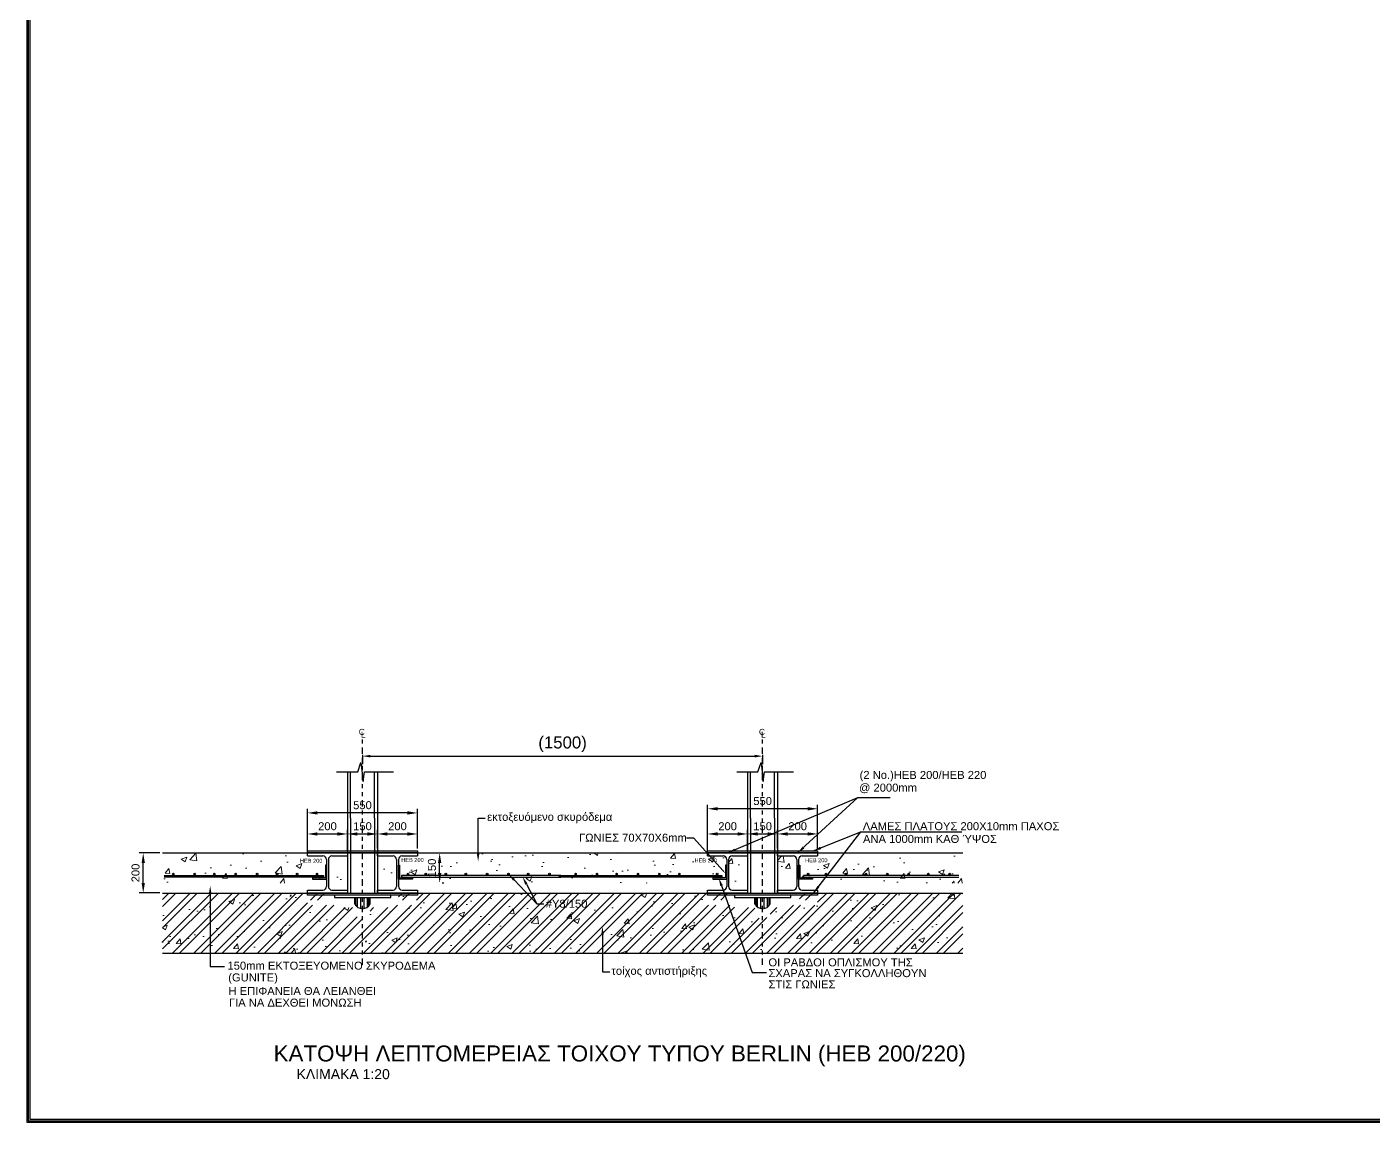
# Model space of a CAD drawing. Header units: inches. Extents: x 3 to 172, y -67 to 57.
# Drawn here: x 3.61 to 37.25, y -66.57 to -39.2 of the extents above; entities that cross this region are included whole.
import ezdxf
from ezdxf import colors
from ezdxf.entities.mleader import LeaderData, LeaderLine
from ezdxf.enums import TextEntityAlignment as Align
from ezdxf.math import Vec2, Vec3

# ---------------------------------------------------------------- set-up
doc = ezdxf.new("R2010")
doc.units = ezdxf.units.IN
doc.header["$MEASUREMENT"] = 0
doc.linetypes.add('HIDDEN', pattern=[0.375, 0.25, -0.125])
doc.linetypes.add('PHANTOM2', pattern=[31.75, 15.875, -3.175, 3.175, -3.175, 3.175, -3.175])
for name, color, linetype in [('3', 1, 'Continuous'), ('BORDER-1', 5, 'Continuous'), ('CONCRETE', 3, 'Continuous'), ('GRAMMES EKSKAFHS', 1, 'Continuous'), ('REINFORCEMENT', 6, 'Continuous'), ('TEXT', 3, 'Continuous')]:
    doc.layers.add(name, color=color, linetype=linetype)
doc.styles.add('arial greek', font='arial.ttf')
doc.styles.add('arialgr', font='arial.ttf', dxfattribs={"height": 0.2})
doc.styles.add('Style-WORKING', font='arial.ttf')
doc.styles.add('STYLE1', font='arial.ttf')
doc.styles.add('STYLE2', font='arial.ttf')
doc.dimstyles.new('1-100', dxfattribs={"dimtxt": 0.2, "dimasz": 0.2, "dimexe": 0.2, "dimexo": 0, "dimgap": 0.1, "dimtad": 1, "dimdec": 0, "dimlfac": 1000, "dimzin": 1, "dimdsep": 46, "dimtxsty": 'arial greek', "dimcen": 0.02, "dimclrd": 1, "dimclre": 1, "dimclrt": 3, "dimadec": 3, "dimazin": 0, "dimtfac": 0.1, "dimtdec": 0, "dimtmove": 0, "dimatfit": 2, "dimfxl": 1, "dimtolj": 1, "dimtzin": 0, "dimarcsym": 0})
doc.dimstyles.new('1-20', dxfattribs={"dimtxt": 0.2, "dimasz": 0.25, "dimexe": 0.1, "dimexo": 0.0625, "dimgap": 0.09, "dimtad": 1, "dimdec": 0, "dimlfac": 200, "dimzin": 0, "dimdsep": 46, "dimtxsty": 'STYLE1', "dimcen": 0, "dimclrd": 1, "dimclre": 1, "dimclrt": 3, "dimadec": 0, "dimazin": 0, "dimtfac": 1, "dimtdec": 0, "dimtofl": 0, "dimtmove": 0, "dimatfit": 3, "dimfxl": 1, "dimtolj": 1, "dimtzin": 0, "dimarcsym": 0})
doc.dimstyles.new('style 1', dxfattribs={"dimtxt": 0.2, "dimasz": 0.2, "dimexe": 0.18, "dimexo": 0.0625, "dimgap": 0.09, "dimtad": 1, "dimdec": 0, "dimlfac": 1000, "dimzin": 0, "dimdsep": 46, "dimtxsty": 'STYLE2', "dimcen": 0.09, "dimclrd": 1, "dimclre": 1, "dimclrt": 3, "dimadec": 3, "dimazin": 0, "dimtfac": 1, "dimtdec": 0, "dimtofl": 0, "dimtmove": 0, "dimatfit": 3, "dimfxl": 1, "dimtolj": 1, "dimtzin": 0, "dimarcsym": 0})
pattern_1 = [(135, (20.168141, -56.991127), (0.011048543, 0.011048543), [])]
pattern_2 = [(135, (30.168141, -56.991127), (0.011048543, 0.011048543), [])]

# ---------------------------------------------------------------- blocks, each defined once
blk = doc.blocks.new('A$C384818B6')
at = {"layer": 'CONCRETE', "linetype": 'Continuous'}
for p, q in [((-1, 0), (1, 0)), ((-1, -0.15), (-1, 0)), ((1, 0), (1, -0.15)), ((-1, -0.15), (-0.225, -0.15)), ((-0.045, -0.33), (-0.045, -1.67)), ((0.045, -0.33), (0.045, -1.67)), ((0.225, -0.15), (1, -0.15)), ((-1, -1.85), (-0.225, -1.85)), ((-1, -2), (-1, -1.85)), ((-1, -2), (1, -2)), ((1, -2), (-1, -2)), ((0.225, -1.85), (1, -1.85)), ((1, -1.85), (1, -2))]:
    blk.add_line(p, q, dxfattribs=at)
for centre, start, end in [((-0.225, -0.33), 0, 90), ((0.225, -0.33), 90, 180), ((-0.225, -1.67), 270, 0), ((0.225, -1.67), 180, 270)]:
    blk.add_arc(centre, 0.18, start, end, dxfattribs=at)
blk = doc.blocks.new('*D372')
at = {"layer": 'DefPoints', "color": 0, "linetype": 'Continuous', "transparency": 16777216}
for p in [(13.92, -59.841), (13.92, -59.841), (13.92, -60.591)]:
    blk.add_point(p, dxfattribs=at)
at = {"layer": 'REINFORCEMENT', "color": 1, "linetype": 'Continuous', "lineweight": -2, "transparency": 16777216}
for p, q in [((13.983, -59.841), (14.02, -59.841)), ((13.92, -60.341), (13.92, -60.091)), ((13.983, -60.591), (14.02, -60.591))]:
    blk.add_line(p, q, dxfattribs=at)
at = {"layer": 'REINFORCEMENT', "color": 1, "linetype": 'Continuous', "transparency": 16777216}
for points in [[(13.878, -60.091), (13.962, -60.091), (13.92, -59.841)], [(13.878, -60.341), (13.962, -60.341), (13.92, -60.591)]]:
    blk.add_solid(points, dxfattribs=at)
at = {"layer": 'REINFORCEMENT', "color": 3, "linetype": 'Continuous', "lineweight": 0, "transparency": 16777216, "insert": (13.728, -60.216), "char_height": 0.2, "attachment_point": 5, "rotation": 90, "style": 'STYLE1'}
blk.add_mtext('\\A1;150', dxfattribs=at)
blk = doc.blocks.new('*D373')
at = {"layer": 'DefPoints', "color": 0, "linetype": 'Continuous', "transparency": 16777216}
for p in [(11.991, -57.386), (21.991, -57.386), (21.991, -57.421)]:
    blk.add_point(p, dxfattribs=at)
at = {"layer": 'REINFORCEMENT', "color": 1, "linetype": 'Continuous', "lineweight": -2, "transparency": 16777216}
for p, q in [((11.991, -57.386), (11.991, -57.621)), ((12.191, -57.421), (21.791, -57.421)), ((21.991, -57.386), (21.991, -57.621))]:
    blk.add_line(p, q, dxfattribs=at)
at = {"layer": 'REINFORCEMENT', "color": 1, "linetype": 'Continuous', "transparency": 16777216}
for points in [[(12.191, -57.387), (12.191, -57.454), (11.991, -57.421)], [(21.791, -57.387), (21.791, -57.454), (21.991, -57.421)]]:
    blk.add_solid(points, dxfattribs=at)
at = {"layer": 'REINFORCEMENT', "color": 3, "linetype": 'Continuous', "lineweight": 0, "transparency": 16777216, "insert": (16.991, -57.124), "char_height": 0.2, "attachment_point": 5, "style": 'arial greek'}
blk.add_mtext('\\A1;{\\fArial|b0|i0|c0|p34;\\H1.5x;(1500)\\fArial|b0|i0|c161|p34; }', dxfattribs=at)
blk = doc.blocks.new('*D374')
at = {"layer": 'DefPoints', "color": 0, "linetype": 'Continuous', "transparency": 16777216}
for p in [(11.616, -59.366), (10.616, -59.841), (11.616, -59.841)]:
    blk.add_point(p, dxfattribs=at)
at = {"layer": 'REINFORCEMENT', "color": 1, "linetype": 'Continuous', "lineweight": -2, "transparency": 16777216}
for p, q in [((10.616, -59.779), (10.616, -59.266)), ((10.866, -59.366), (11.366, -59.366)), ((11.616, -59.779), (11.616, -59.266))]:
    blk.add_line(p, q, dxfattribs=at)
at = {"layer": 'REINFORCEMENT', "color": 1, "linetype": 'Continuous', "transparency": 16777216}
for points in [[(10.866, -59.324), (10.866, -59.407), (10.616, -59.366)], [(11.366, -59.324), (11.366, -59.407), (11.616, -59.366)]]:
    blk.add_solid(points, dxfattribs=at)
at = {"layer": 'REINFORCEMENT', "color": 3, "linetype": 'Continuous', "lineweight": 0, "transparency": 16777216, "insert": (11.116, -59.174), "char_height": 0.2, "attachment_point": 5, "style": 'STYLE1'}
blk.add_mtext('\\A1;200', dxfattribs=at)
blk = doc.blocks.new('*D375')
at = {"layer": 'DefPoints', "color": 0, "linetype": 'Continuous', "transparency": 16777216}
for p in [(12.366, -59.366), (11.616, -59.791), (12.366, -59.791)]:
    blk.add_point(p, dxfattribs=at)
at = {"layer": 'REINFORCEMENT', "color": 1, "linetype": 'Continuous', "lineweight": -2, "transparency": 16777216}
for p, q in [((11.616, -59.729), (11.616, -59.266)), ((11.866, -59.366), (12.116, -59.366)), ((12.366, -59.729), (12.366, -59.266))]:
    blk.add_line(p, q, dxfattribs=at)
at = {"layer": 'REINFORCEMENT', "color": 1, "linetype": 'Continuous', "transparency": 16777216}
for points in [[(11.866, -59.324), (11.866, -59.407), (11.616, -59.366)], [(12.116, -59.324), (12.116, -59.407), (12.366, -59.366)]]:
    blk.add_solid(points, dxfattribs=at)
at = {"layer": 'REINFORCEMENT', "color": 3, "linetype": 'Continuous', "lineweight": 0, "transparency": 16777216, "insert": (11.991, -59.174), "char_height": 0.2, "attachment_point": 5, "style": 'STYLE1'}
blk.add_mtext('\\A1;150', dxfattribs=at)
blk = doc.blocks.new('*D376')
at = {"layer": 'DefPoints', "color": 0, "linetype": 'Continuous', "transparency": 16777216}
for p in [(13.366, -59.366), (12.366, -59.791), (13.366, -59.791)]:
    blk.add_point(p, dxfattribs=at)
at = {"layer": 'REINFORCEMENT', "color": 1, "linetype": 'Continuous', "lineweight": -2, "transparency": 16777216}
for p, q in [((12.366, -59.729), (12.366, -59.266)), ((12.616, -59.366), (13.116, -59.366)), ((13.366, -59.729), (13.366, -59.266))]:
    blk.add_line(p, q, dxfattribs=at)
at = {"layer": 'REINFORCEMENT', "color": 1, "linetype": 'Continuous', "transparency": 16777216}
for points in [[(12.616, -59.324), (12.616, -59.407), (12.366, -59.366)], [(13.116, -59.324), (13.116, -59.407), (13.366, -59.366)]]:
    blk.add_solid(points, dxfattribs=at)
at = {"layer": 'REINFORCEMENT', "color": 3, "linetype": 'Continuous', "lineweight": 0, "transparency": 16777216, "insert": (12.866, -59.174), "char_height": 0.2, "attachment_point": 5, "style": 'STYLE1'}
blk.add_mtext('\\A1;200', dxfattribs=at)
blk = doc.blocks.new('*D377')
at = {"layer": 'DefPoints', "color": 0, "linetype": 'Continuous', "transparency": 16777216}
for p in [(10.616, -58.84), (10.616, -59.791), (13.366, -59.791)]:
    blk.add_point(p, dxfattribs=at)
at = {"layer": 'REINFORCEMENT', "color": 1, "linetype": 'Continuous', "lineweight": -2, "transparency": 16777216}
for p, q in [((10.616, -59.729), (10.616, -58.74)), ((13.116, -58.84), (10.866, -58.84)), ((13.366, -59.729), (13.366, -58.74))]:
    blk.add_line(p, q, dxfattribs=at)
at = {"layer": 'REINFORCEMENT', "color": 1, "linetype": 'Continuous', "transparency": 16777216}
for points in [[(10.866, -58.798), (10.866, -58.881), (10.616, -58.84)], [(13.116, -58.798), (13.116, -58.881), (13.366, -58.84)]]:
    blk.add_solid(points, dxfattribs=at)
at = {"layer": 'REINFORCEMENT', "color": 3, "linetype": 'Continuous', "lineweight": 0, "transparency": 16777216, "insert": (11.991, -58.648), "char_height": 0.2, "attachment_point": 5, "style": 'STYLE1'}
blk.add_mtext('\\A1;550', dxfattribs=at)
blk = doc.blocks.new('*D460')
at = {"layer": 'DefPoints', "color": 0, "linetype": 'Continuous', "transparency": 16777216}
for p in [(21.616, -59.366), (20.616, -59.841), (21.616, -59.841)]:
    blk.add_point(p, dxfattribs=at)
at = {"layer": 'REINFORCEMENT', "color": 1, "linetype": 'Continuous', "lineweight": -2, "transparency": 16777216}
for p, q in [((20.616, -59.779), (20.616, -59.266)), ((20.866, -59.366), (21.366, -59.366)), ((21.616, -59.779), (21.616, -59.266))]:
    blk.add_line(p, q, dxfattribs=at)
at = {"layer": 'REINFORCEMENT', "color": 1, "linetype": 'Continuous', "transparency": 16777216}
for points in [[(20.866, -59.324), (20.866, -59.407), (20.616, -59.366)], [(21.366, -59.324), (21.366, -59.407), (21.616, -59.366)]]:
    blk.add_solid(points, dxfattribs=at)
at = {"layer": 'REINFORCEMENT', "color": 3, "linetype": 'Continuous', "lineweight": 0, "transparency": 16777216, "insert": (21.116, -59.174), "char_height": 0.2, "attachment_point": 5, "style": 'STYLE1'}
blk.add_mtext('\\A1;200', dxfattribs=at)
blk = doc.blocks.new('*D461')
at = {"layer": 'DefPoints', "color": 0, "linetype": 'Continuous', "transparency": 16777216}
for p in [(22.366, -59.366), (21.616, -59.791), (22.366, -59.791)]:
    blk.add_point(p, dxfattribs=at)
at = {"layer": 'REINFORCEMENT', "color": 1, "linetype": 'Continuous', "lineweight": -2, "transparency": 16777216}
for p, q in [((21.616, -59.729), (21.616, -59.266)), ((21.866, -59.366), (22.116, -59.366)), ((22.366, -59.729), (22.366, -59.266))]:
    blk.add_line(p, q, dxfattribs=at)
at = {"layer": 'REINFORCEMENT', "color": 1, "linetype": 'Continuous', "transparency": 16777216}
for points in [[(21.866, -59.324), (21.866, -59.407), (21.616, -59.366)], [(22.116, -59.324), (22.116, -59.407), (22.366, -59.366)]]:
    blk.add_solid(points, dxfattribs=at)
at = {"layer": 'REINFORCEMENT', "color": 3, "linetype": 'Continuous', "lineweight": 0, "transparency": 16777216, "insert": (21.991, -59.174), "char_height": 0.2, "attachment_point": 5, "style": 'STYLE1'}
blk.add_mtext('\\A1;150', dxfattribs=at)
blk = doc.blocks.new('*D462')
at = {"layer": 'DefPoints', "color": 0, "linetype": 'Continuous', "transparency": 16777216}
for p in [(23.366, -59.366), (22.366, -59.791), (23.366, -59.791)]:
    blk.add_point(p, dxfattribs=at)
at = {"layer": 'REINFORCEMENT', "color": 1, "linetype": 'Continuous', "lineweight": -2, "transparency": 16777216}
for p, q in [((22.366, -59.729), (22.366, -59.266)), ((22.616, -59.366), (23.116, -59.366)), ((23.366, -59.729), (23.366, -59.266))]:
    blk.add_line(p, q, dxfattribs=at)
at = {"layer": 'REINFORCEMENT', "color": 1, "linetype": 'Continuous', "transparency": 16777216}
for points in [[(22.616, -59.324), (22.616, -59.407), (22.366, -59.366)], [(23.116, -59.324), (23.116, -59.407), (23.366, -59.366)]]:
    blk.add_solid(points, dxfattribs=at)
at = {"layer": 'REINFORCEMENT', "color": 3, "linetype": 'Continuous', "lineweight": 0, "transparency": 16777216, "insert": (22.866, -59.174), "char_height": 0.2, "attachment_point": 5, "style": 'STYLE1'}
blk.add_mtext('\\A1;200', dxfattribs=at)
blk = doc.blocks.new('*D463')
at = {"layer": 'DefPoints', "color": 0, "linetype": 'Continuous', "transparency": 16777216}
for p in [(20.616, -58.736), (20.616, -59.791), (23.366, -59.791)]:
    blk.add_point(p, dxfattribs=at)
at = {"layer": 'REINFORCEMENT', "color": 1, "linetype": 'Continuous', "lineweight": -2, "transparency": 16777216}
for p, q in [((20.616, -59.729), (20.616, -58.636)), ((23.116, -58.736), (20.866, -58.736)), ((23.366, -59.729), (23.366, -58.636))]:
    blk.add_line(p, q, dxfattribs=at)
at = {"layer": 'REINFORCEMENT', "color": 1, "linetype": 'Continuous', "transparency": 16777216}
for points in [[(20.866, -58.695), (20.866, -58.778), (20.616, -58.736)], [(23.116, -58.695), (23.116, -58.778), (23.366, -58.736)]]:
    blk.add_solid(points, dxfattribs=at)
at = {"layer": 'REINFORCEMENT', "color": 3, "linetype": 'Continuous', "lineweight": 0, "transparency": 16777216, "insert": (21.991, -58.544), "char_height": 0.2, "attachment_point": 5, "style": 'STYLE1'}
blk.add_mtext('\\A1;550', dxfattribs=at)
blk = doc.blocks.new('*D464')
at = {"layer": 'DefPoints', "color": 0, "linetype": 'Continuous', "transparency": 16777216}
for p in [(6.512, -59.841), (6.991, -59.841), (6.991, -60.841)]:
    blk.add_point(p, dxfattribs=at)
at = {"layer": 'REINFORCEMENT', "color": 1, "linetype": 'Continuous', "lineweight": -2, "transparency": 16777216}
for p, q in [((6.929, -59.841), (6.412, -59.841)), ((6.512, -60.591), (6.512, -60.091)), ((6.929, -60.841), (6.412, -60.841))]:
    blk.add_line(p, q, dxfattribs=at)
at = {"layer": 'REINFORCEMENT', "color": 1, "linetype": 'Continuous', "transparency": 16777216}
for points in [[(6.471, -60.091), (6.554, -60.091), (6.512, -59.841)], [(6.471, -60.591), (6.554, -60.591), (6.512, -60.841)]]:
    blk.add_solid(points, dxfattribs=at)
at = {"layer": 'REINFORCEMENT', "color": 3, "linetype": 'Continuous', "lineweight": 0, "transparency": 16777216, "insert": (6.32, -60.341), "char_height": 0.2, "attachment_point": 5, "rotation": 90, "style": 'STYLE1'}
blk.add_mtext('\\A1;200', dxfattribs=at)

msp = doc.modelspace()

# ---------------------------------------------------------------- hatches: boundary and pattern name
at = {"layer": '3', "linetype": 'Continuous'}
h = msp.add_hatch(dxfattribs=at)
h.set_pattern_fill('ANSI31', color=1, scale=0.125, style=0)
h.set_pattern_definition(pattern_1)
h.paths.add_polyline_path([(10.7594, -60.4657), (10.7594, -60.4414), (11.0164, -60.4414), (11.0164, -60.4657)])
h = msp.add_hatch(dxfattribs=at)
h.set_pattern_fill('ANSI31', color=1, scale=0.125, style=0)
h.set_pattern_definition(pattern_1)
h.paths.add_polyline_path([(13.2234, -60.4657), (13.2234, -60.4414), (12.9663, -60.4414), (12.9663, -60.4657)])
h = msp.add_hatch(dxfattribs=at)
h.set_pattern_fill('ANSI31', color=1, scale=0.125, style=0)
h.set_pattern_definition(pattern_2)
h.paths.add_polyline_path([(20.7594, -60.4657), (20.7594, -60.4414), (21.0164, -60.4414), (21.0164, -60.4657)])
h = msp.add_hatch(dxfattribs=at)
h.set_pattern_fill('ANSI31', color=1, scale=0.125, style=0)
h.set_pattern_definition(pattern_2)
h.paths.add_polyline_path([(23.2234, -60.4657), (23.2234, -60.4414), (22.9663, -60.4414), (22.9663, -60.4657)])
at = {"layer": 'REINFORCEMENT', "linetype": 'Continuous', "lineweight": 0}
h = msp.add_hatch(dxfattribs=at)
h.set_pattern_fill('AR-CONC', color=8, scale=0.2)
h.set_pattern_definition([(50, (-181.515, -55.6888), (1.4345204, -0.125504), [0.15, -1.65]), (355, (-181.515, -55.6888), (-0.277503, 1.504384), [0.12, -1.32]), (100.45144, (-181.3955, -55.6993), (1.157018, 1.37888), [0.12748, -1.402284]), (46.1842, (-181.515, -55.2888), (2.134483, -0.331039), [0.225, -2.475]), (96.6356, (-181.3372, -55.3164), (1.869324, 1.948237), [0.19122, -2.103428]), (351.1842, (-181.515, -55.2888), (1.869324, 1.948237), [0.18, -1.98]), (21, (-181.315, -55.3888), (1.193814, -0.805238), [0.15, -1.65]), (326, (-181.315, -55.3888), (0.486631, 1.4503), [0.12, -1.32]), (71.45144, (-181.2156, -55.456), (1.680445, 0.645062), [0.12748, -1.402284]), (37.5, (-181.51505, -55.68885), (0.0243197, 0.6657877), [0, -1.304, 0, -1.34, 0, -1.325]), (7.5, (-181.51505, -55.68885), (0.526139, 0.7888234), [0, -0.764, 0, -1.274, 0, -0.505]), (327.5, (-181.96105, -55.68885), (1.0676449, -0.0451097), [0, -0.5, 0, -1.56, 0, -2.07]), (317.5, (-182.16105, -55.6888), (1.1663723, 0.20021), [0, -0.65, 0, -1.036, 0, -1.47])])
h.paths.add_polyline_path([(11.0939, -60.0064, 0.4142136), (11.0039, -59.9164), (10.6164, -59.9164), (10.6164, -59.8414), (6.9914, -59.8414), (6.9914, -60.5914), (11.0939, -60.5914)])
h.paths.add_polyline_path([(11.6164, -59.9164), (11.2289, -59.9164, 0.4142136), (11.1389, -60.0064), (11.1389, -60.5914), (11.6164, -60.5914)])
h.paths.add_polyline_path([(12.8439, -60.0064, 0.4142136), (12.7539, -59.9164), (12.3664, -59.9164), (12.3664, -60.5914), (12.8439, -60.5914)])
h.paths.add_polyline_path([(21.0939, -60.0064, 0.4142136), (21.0039, -59.9164), (20.6164, -59.9164), (20.6164, -59.8414), (13.3664, -59.8414), (13.3664, -59.9164), (12.9789, -59.9164, 0.4142136), (12.8889, -60.0064), (12.8889, -60.5914), (21.0939, -60.5914)])
h.paths.add_polyline_path([(21.6164, -59.9164), (21.2289, -59.9164, 0.4142136), (21.1389, -60.0064), (21.1389, -60.5914), (21.6164, -60.5914)])
h.paths.add_polyline_path([(22.8439, -60.0064, 0.4142136), (22.7539, -59.9164), (22.3664, -59.9164), (22.3664, -60.5914), (22.8439, -60.5914)])
h.paths.add_polyline_path([(26.9914, -59.8414), (23.3664, -59.8414), (23.3664, -59.9164), (22.9789, -59.9164, 0.4142136), (22.8889, -60.0064), (22.8889, -60.5914), (26.9914, -60.5914)])
h = msp.add_hatch(dxfattribs=at)
h.set_pattern_fill('AR-CONC', color=8, scale=0.2)
h.set_pattern_definition([(50, (-181.515, -55.9388), (1.4345204, -0.125504), [0.15, -1.65]), (355, (-181.515, -55.9388), (-0.277503, 1.504384), [0.12, -1.32]), (100.45144, (-181.3955, -55.9493), (1.157018, 1.37888), [0.12748, -1.402284]), (46.1842, (-181.515, -55.5388), (2.134483, -0.331039), [0.225, -2.475]), (96.6356, (-181.3372, -55.5664), (1.869324, 1.948237), [0.19122, -2.103428]), (351.1842, (-181.515, -55.5388), (1.869324, 1.948237), [0.18, -1.98]), (21, (-181.315, -55.6388), (1.193814, -0.805238), [0.15, -1.65]), (326, (-181.315, -55.6388), (0.486631, 1.4503), [0.12, -1.32]), (71.45144, (-181.2156, -55.706), (1.680445, 0.645062), [0.12748, -1.402284]), (37.5, (-181.51505, -55.93885), (0.0243197, 0.6657877), [0, -1.304, 0, -1.34, 0, -1.325]), (7.5, (-181.51505, -55.93885), (0.526139, 0.7888234), [0, -0.764, 0, -1.274, 0, -0.505]), (327.5, (-181.96105, -55.93885), (1.0676449, -0.0451097), [0, -0.5, 0, -1.56, 0, -2.07]), (317.5, (-182.16105, -55.9388), (1.1663723, 0.20021), [0, -0.65, 0, -1.036, 0, -1.47])])
h.paths.add_polyline_path([(11.9914, -61.4827, -0.2880086), (11.7968, -61.3622), (11.7968, -61.2054), (11.2914, -61.2054), (11.2914, -61.1414), (10.6162, -61.1414), (10.6162, -61.0914), (10.6164, -61.0914), (10.6164, -61.0164), (11.0039, -61.0164, 0.4142136), (11.0939, -60.9264), (11.0939, -60.8414), (6.9914, -60.8414), (6.9914, -62.3414), (11.9914, -62.3414)])
h.paths.add_polyline_path([(21.9914, -61.4827, -0.2880086), (21.7968, -61.3622), (21.7968, -61.2054), (21.2914, -61.2054), (21.2914, -61.1414), (20.6162, -61.1414), (20.6162, -61.0914), (20.6164, -61.0914), (20.6164, -61.0164), (21.0039, -61.0164, 0.4142136), (21.0939, -60.9264), (21.0939, -60.8414), (12.8889, -60.8414), (12.8889, -60.9264, 0.4142136), (12.9789, -61.0164), (13.3664, -61.0164), (13.3664, -61.0914), (13.3664, -61.1414), (12.6976, -61.1414), (12.6976, -61.2054), (12.1833, -61.2054), (12.1833, -61.3622, -0.2847105), (11.9914, -61.4827), (11.9914, -62.3414), (21.9914, -62.3414)])
h.paths.add_polyline_path([(26.9914, -60.8414), (22.8889, -60.8414), (22.8889, -60.9264, 0.4142136), (22.9789, -61.0164), (23.3664, -61.0164), (23.3664, -61.0914), (23.3664, -61.1414), (22.6976, -61.1414), (22.6976, -61.2054), (22.1833, -61.2054), (22.1833, -61.3622, -0.2847105), (21.9914, -61.4827), (21.9914, -62.3414), (26.9914, -62.3414)])
h = msp.add_hatch(dxfattribs=at)
h.set_pattern_fill('ANSI32', color=8)
h.set_pattern_definition([(45, (-181.51505, -55.93885), (-0.26516504, 0.26516504), []), (45, (-181.33828, -55.93885), (-0.26516504, 0.26516504), [])])
h.paths.add_polyline_path([(11.9914, -61.4827, -0.2880086), (11.7968, -61.3622), (11.7968, -61.2054), (11.2914, -61.2054), (11.2914, -61.1414), (10.6162, -61.1414), (10.6162, -61.0914), (10.6164, -61.0914), (10.6164, -61.0164), (11.0039, -61.0164, 0.4142136), (11.0939, -60.9264), (11.0939, -60.8414), (6.9914, -60.8414), (6.9914, -62.3414), (11.9914, -62.3414)])
h.paths.add_polyline_path([(21.9914, -61.4827, -0.2880086), (21.7968, -61.3622), (21.7968, -61.2054), (21.2914, -61.2054), (21.2914, -61.1414), (20.6162, -61.1414), (20.6162, -61.0914), (20.6164, -61.0914), (20.6164, -61.0164), (21.0039, -61.0164, 0.4142136), (21.0939, -60.9264), (21.0939, -60.8414), (12.8889, -60.8414), (12.8889, -60.9264, 0.4142136), (12.9789, -61.0164), (13.3664, -61.0164), (13.3664, -61.0914), (13.3664, -61.1414), (12.6976, -61.1414), (12.6976, -61.2054), (12.1833, -61.2054), (12.1833, -61.3622, -0.2847105), (11.9914, -61.4827), (11.9914, -62.3414), (21.9914, -62.3414)])
h.paths.add_polyline_path([(26.9914, -60.8414), (22.8889, -60.8414), (22.8889, -60.9264, 0.4142136), (22.9789, -61.0164), (23.3664, -61.0164), (23.3664, -61.0914), (23.3664, -61.1414), (22.6976, -61.1414), (22.6976, -61.2054), (22.1833, -61.2054), (22.1833, -61.3622, -0.2847105), (21.9914, -61.4827), (21.9914, -62.3414), (26.9914, -62.3414)])

# ---------------------------------------------------------------- linework, layer by layer
at = {"layer": '3', "color": 1, "linetype": 'PHANTOM2', "ltscale": 0.01}
for p, q in [((11.9914, -62.6344), (11.9914, -56.994)), ((21.9914, -62.6344), (21.9914, -56.994))]:
    msp.add_line(p, q, dxfattribs=at)
at = {"layer": '3', "color": 1, "linetype": 'HIDDEN', "ltscale": 100}
for p, q in [((11.6164, -57.8146), (11.6164, -58.9714)), ((11.6914, -58.9714), (11.6914, -57.8146)), ((12.2914, -58.9714), (12.2914, -57.8146)), ((12.3664, -57.8146), (12.3664, -58.9714)), ((21.6164, -57.8146), (21.6164, -58.9714)), ((21.6914, -58.9714), (21.6914, -57.8146)), ((22.2914, -58.9714), (22.2914, -57.8146)), ((22.3664, -57.8146), (22.3664, -58.9714))]:
    msp.add_line(p, q, dxfattribs=at)
at = {"layer": '3', "color": 1, "linetype": 'Continuous'}
for p, q in [((11.6164, -58.9714), (11.6164, -60.8414)), ((11.6914, -58.9714), (11.6914, -60.8414)), ((12.2914, -58.9714), (12.2914, -60.8414)), ((12.3664, -58.9714), (12.3664, -60.8414)), ((21.6164, -58.9714), (21.6164, -60.8414)), ((21.6914, -58.9714), (21.6914, -60.8414)), ((22.2914, -58.9714), (22.2914, -60.8414)), ((22.3664, -58.9714), (22.3664, -60.8414)), ((11.2914, -60.8914), (11.2914, -60.9554)), ((11.2914, -60.9554), (12.6976, -60.9554)), ((11.7968, -61.1122), (11.7968, -60.9554)), ((11.8068, -61.1303), (11.8068, -60.9554)), ((11.8268, -61.1577), (11.8268, -60.9554)), ((11.8668, -61.194), (11.8668, -60.9554)), ((11.9468, -61.2284), (11.9468, -60.9554)), ((12.0333, -61.2284), (12.0333, -60.9554)), ((12.1133, -61.194), (12.1133, -60.9554)), ((12.1533, -61.1577), (12.1533, -60.9554)), ((12.1733, -61.1303), (12.1733, -60.9554)), ((12.1833, -61.1122), (12.1833, -60.9554)), ((12.6976, -60.9554), (12.6976, -60.8914)), ((21.2914, -60.8914), (21.2914, -60.9554)), ((21.2914, -60.9554), (22.6976, -60.9554)), ((21.7968, -61.1122), (21.7968, -60.9554)), ((21.8068, -61.1303), (21.8068, -60.9554)), ((21.8268, -61.1577), (21.8268, -60.9554)), ((21.8668, -61.194), (21.8668, -60.9554)), ((21.9468, -61.2284), (21.9468, -60.9554)), ((22.0333, -61.2284), (22.0333, -60.9554)), ((22.1133, -61.194), (22.1133, -60.9554)), ((22.1533, -61.1577), (22.1533, -60.9554)), ((22.1733, -61.1303), (22.1733, -60.9554)), ((22.1833, -61.1122), (22.1833, -60.9554)), ((22.6976, -60.9554), (22.6976, -60.8914))]:
    msp.add_line(p, q, dxfattribs=at)
at = {"layer": '3', "color": 1, "linetype": 'Continuous', "flags": 128}
for points in [[(11.3432, -57.8146), (11.8724, -57.8146), (11.954, -57.5831), (12.0071, -58.0506), (12.0408, -57.8146), (12.7631, -57.8146)], [(21.3432, -57.8146), (21.8724, -57.8146), (21.954, -57.5831), (22.0071, -58.0506), (22.0408, -57.8146), (22.7631, -57.8146)]]:
    msp.add_lwpolyline(points, dxfattribs=at)
at = {"layer": '3', "linetype": 'Continuous', "flags": 128}
for points in [[(11.0939, -60.1457), (11.0639, -60.1457), (11.0639, -60.4657), (10.7439, -60.4657), (10.7439, -60.4957), (11.0939, -60.4957), (11.0939, -60.1457)], [(12.8889, -60.1457), (12.9189, -60.1457), (12.9189, -60.4657), (13.2389, -60.4657), (13.2389, -60.4957), (12.8889, -60.4957), (12.8889, -60.1457)], [(21.0939, -60.1457), (21.0639, -60.1457), (21.0639, -60.4657), (20.7439, -60.4657), (20.7439, -60.4957), (21.0939, -60.4957), (21.0939, -60.1457)], [(22.8889, -60.1457), (22.9189, -60.1457), (22.9189, -60.4657), (23.2389, -60.4657), (23.2389, -60.4957), (22.8889, -60.4957), (22.8889, -60.1457)]]:
    msp.add_lwpolyline(points, dxfattribs=at)
at = {"layer": '3', "color": 6, "linetype": 'Continuous', "flags": 128}
for points in [[(7.0374, -60.4014), (11.0142, -60.4014, 0.0084836), (11.0159, -60.4014)], [(16.9454, -60.4014), (12.9686, -60.4014, -0.0084836), (12.9669, -60.4014)], [(16.8941, -60.4014), (20.9657, -60.4014, 0.0084836), (20.9674, -60.4014)], [(26.8941, -60.4014), (23.0163, -60.4014, -0.0084836), (23.0146, -60.4014)]]:
    msp.add_lwpolyline(points, format="xyb", dxfattribs=at)
for points in [[(11.0159, -60.4014), (11.0159, -60.4414), (7.0374, -60.4414)], [(12.9669, -60.4014), (12.9669, -60.4414), (16.9454, -60.4414)], [(20.9674, -60.4014), (20.9674, -60.4414), (16.8941, -60.4414)], [(23.0146, -60.4014), (23.0146, -60.4414), (26.8941, -60.4414)]]:
    msp.add_lwpolyline(points, dxfattribs=at)
at = {"layer": '3', "color": 6, "linetype": 'Continuous'}
for centre in [(7.266, -60.3687), (7.7993, -60.3687), (8.2911, -60.3687), (8.8244, -60.3687), (9.3577, -60.3687), (9.8577, -60.3687), (10.3577, -60.3687), (10.8533, -60.3687), (13.1295, -60.3687), (13.5738, -60.3687), (14.0738, -60.3687), (14.5738, -60.3687), (15.1071, -60.3687), (15.6404, -60.3687), (16.1322, -60.3687), (16.6655, -60.3687), (17.3173, -60.3687), (17.8506, -60.3687), (18.3423, -60.3687), (18.8757, -60.3687), (19.409, -60.3687), (19.909, -60.3687), (20.8533, -60.3687), (23.1295, -60.3687), (23.5738, -60.3687), (24.0738, -60.3687), (24.5738, -60.3687), (25.1071, -60.3687), (25.6404, -60.3687), (26.1322, -60.3687), (26.6655, -60.3687)]:
    msp.add_circle(centre, 0.02, dxfattribs=at)
at = {"layer": '3', "color": 1, "linetype": 'Continuous'}
for centre in [(11.9901, -61.0176), (21.9901, -61.0176)]:
    msp.add_arc(centre, 0.2151, 206.08188, 333.91812, dxfattribs=at)
at = {"layer": 'BORDER-1', "color": 2}
for p, q in [((3.6053, -11.8287), (3.6053, -66.5659)), ((3.6403, -11.8637), (3.6403, -66.5309)), ((3.6753, -11.8987), (3.6753, -66.4959)), ((3.6053, -66.5659), (80.554, -66.5659)), ((3.6403, -66.5309), (80.519, -66.5309)), ((3.6753, -66.4959), (80.484, -66.4959))]:
    msp.add_line(p, q, dxfattribs=at)
at = {"layer": 'CONCRETE', "linetype": 'Continuous', "flags": 128}
for points in [[(6.9914, -59.8414), (26.9914, -59.8414)], [(6.9914, -60.8414), (26.9914, -60.8414)], [(6.9914, -62.3414), (26.9914, -62.3414)]]:
    msp.add_lwpolyline(points, dxfattribs=at)
at = {"layer": 'CONCRETE', "linetype": 'Continuous'}
for points in [[(13.3664, -59.8414), (10.6164, -59.8414), (10.6164, -59.7914), (13.3664, -59.7914)], [(23.3664, -59.8414), (20.6164, -59.8414), (20.6164, -59.7914), (23.3664, -59.7914)], [(13.3664, -60.8914), (10.6164, -60.8914), (10.6164, -60.8414), (13.3664, -60.8414)], [(23.3664, -60.8914), (20.6164, -60.8914), (20.6164, -60.8414), (23.3664, -60.8414)]]:
    msp.add_lwpolyline(points, close=True, dxfattribs=at)

# ---------------------------------------------------------------- block references
at = {"color": 1, "linetype": 'Continuous', "xscale": 0.5, "yscale": 0.5, "zscale": 0.5}
for p in [(11.1164, -59.8414), (12.8664, -59.8414), (21.1164, -59.8414), (22.8664, -59.8414)]:
    msp.add_blockref('A$C384818B6', p, dxfattribs=at)

# ---------------------------------------------------------------- texts
at = {"layer": '3', "color": 3, "ltscale": 5, "style": 'Style-WORKING'}
for s, height, p in [('C', 0.15, (11.8986, -56.8895)), ('L', 0.15, (11.9513, -56.9575)), ('C', 0.15, (21.8986, -56.8895)), ('L', 0.15, (21.9513, -56.9575)), ('(2 No.)HEB 200/HEB 220', 0.2, (24.4151, -57.9909)), ('@ 2000mm', 0.2, (24.4007, -58.3076)), ('ΛΑΜΕΣ ΠΛΑΤΟΥΣ 200Χ10mm ΠΑΧΟΣ', 0.2, (24.4939, -59.2714)), ('ΓΩΝΙΕΣ 70Χ70Χ6mm', 0.2, (17.4022, -59.5586)), ('ΑΝΑ 1000mm ΚΑΘ ΎΨΟΣ', 0.2, (24.4994, -59.5902)), ('150mm EKTOΞEYOMENO ΣΚΥΡΟΔΕΜΑ', 0.2, (8.6177, -62.7573)), ('ΟΙ ΡΑΒΔΟΙ ΟΠΛΙΣΜΟΥ ΤΗΣ ', 0.2, (22.1362, -62.6741)), ('(GUNITE)', 0.2, (8.6362, -63.0506)), ('ΣΧΑΡΑΣ ΝΑ ΣΥΓΚΟΛΛΗΘΟΥΝ ', 0.2, (22.1362, -62.9436)), ('Η ΕΠΙΦΑΝΕΙΑ ΘΑ ΛΕΙΑΝΘΕΙ', 0.2, (8.6438, -63.3894)), ('ΣΤΙΣ ΓΩΝΙΕΣ', 0.2, (22.1362, -63.2237)), (' ΓΙΑ ΝΑ ΔΕΧΘΕΙ ΜΟΝΩΣΗ', 0.2, (8.5772, -63.6805))]:
    msp.add_text(s, height=height, dxfattribs=at).set_placement(p)
at = {"layer": '3', "color": 3, "style": 'STYLE1'}
for s, height, p in [('ΚΑΤΟΨΗ ΛΕΠΤΟΜΕΡΕΙΑΣ ΤΟΙΧΟΥ ΤΥΠΟΥ BERLIN (HEB 200/220)', 0.4, (18.4196, -64.8513)), ('ΚΛΙΜΑΚΑ 1:20', 0.25, (11.5091, -65.3679))]:
    msp.add_text(s, height=height, dxfattribs=at).set_placement(p, align=Align.MIDDLE_CENTER)
at = {"layer": 'TEXT', "color": 3, "linetype": 'Continuous', "style": 'STYLE1'}
for p in [(10.4295, -60.0861), (12.9616, -60.0651), (20.2899, -60.0785), (23.0521, -60.0717)]:
    msp.add_text('HEB 200', height=0.1, dxfattribs=at).set_placement(p)

# ---------------------------------------------------------------- dimensions: what is measured, and where the dimension line sits
at = {"layer": 'REINFORCEMENT', "linetype": 'Continuous', "lineweight": 0}
dim = msp.add_aligned_dim(p1=(11.9914, -57.386), p2=(21.9914, -57.386), distance=-0.0347, text='{\\fArial|b0|i0|c0|p34;\\H1.5x;(1500)\\fArial|b0|i0|c161|p34; }', dimstyle='1-100', dxfattribs=at)
dim.commit()
dim.dimension.update_dxf_attribs({"geometry": '*D373', "text_midpoint": (16.9914, -57.124)})
for base, p1, p2, picture, middle in [((10.6164, -58.8397), (13.3664, -59.7914), (10.6164, -59.7914), '*D377', (11.9914, -58.6476)), ((20.6164, -58.7364), (23.3664, -59.7914), (20.6164, -59.7914), '*D463', (21.9914, -58.5443)), ((11.6164, -59.3658), (10.6164, -59.8414), (11.6164, -59.8414), '*D374', (11.1164, -59.1737)), ((12.3664, -59.3658), (11.6164, -59.7914), (12.3664, -59.7914), '*D375', (11.9914, -59.1737)), ((13.3664, -59.3658), (12.3664, -59.7914), (13.3664, -59.7914), '*D376', (12.8664, -59.1737)), ((21.6164, -59.3658), (20.6164, -59.8414), (21.6164, -59.8414), '*D460', (21.1164, -59.1737)), ((22.3664, -59.3658), (21.6164, -59.7914), (22.3664, -59.7914), '*D461', (21.9914, -59.1737)), ((23.3664, -59.3658), (22.3664, -59.7914), (23.3664, -59.7914), '*D462', (22.8664, -59.1737))]:
    dim = msp.add_linear_dim(base=base, p1=p1, p2=p2, dimstyle='1-20', dxfattribs=at)
    dim.commit()
    dim.dimension.update_dxf_attribs({"geometry": picture, "text_midpoint": middle})
dim = msp.add_linear_dim(base=(6.5124, -59.8414), p1=(6.9914, -60.8414), p2=(6.9914, -59.8414), angle=90, dimstyle='1-20', dxfattribs=at)
dim.commit()
dim.dimension.update_dxf_attribs({"geometry": '*D464', "text_midpoint": (6.3203, -60.3414)})
dim = msp.add_aligned_dim(p1=(13.9201, -60.5914), p2=(13.9201, -59.8414), distance=0, dimstyle='1-20', dxfattribs=at)
dim.commit()
dim.dimension.update_dxf_attribs({"geometry": '*D372', "text_midpoint": (13.728, -60.2164)})

# ---------------------------------------------------------------- leaders
at = {"layer": '3', "ltscale": 5}
for points in [[(21.1164, -59.8414), (24.3683, -58.4555)], [(22.8664, -59.8414), (24.3683, -58.4555), (25.175, -58.4555)], [(23.2532, -59.7914), (24.4441, -59.3163), (25.4083, -59.3163)], [(23.2631, -60.8414), (24.4441, -59.3163), (26.9727, -59.3163)]]:
    msp.add_leader(points, dimstyle='style 1', dxfattribs=at)
at = {"layer": 'GRAMMES EKSKAFHS', "color": 1, "linetype": 'Continuous'}
ml = msp.add_multileader_mtext('Standard', dxfattribs=at)
ml.set_content('', color=3, style='STYLE1')
ml.set_leader_properties(color=1)
ml.build(insert=Vec2(0, 0))
ml.multileader.update_dxf_attribs({"dogleg_length": 0.36, "arrow_head_size": 0.2})
ctx = ml.context
ctx.base_point, ctx.char_height, ctx.arrow_head_size, ctx.landing_gap_size, ctx.plane_origin = Vec3(22.0903, -62.8255), 0.2, 0.2, 0.09, Vec3(20.8961, -60.536)
notes = []
notes.append((ctx, [(0, (1, 1, 0), (21.7303, -62.8255), (1, 0), 0.36, [(0, [(20.8961, -60.4678)], 0, [])])]))
ctx.mtext.insert, ctx.mtext.flow_direction = Vec3(22.1803, -62.7255), 5
ml = msp.add_multileader_mtext('Standard', dxfattribs=at)
ml.set_content('', color=3, style='STYLE1')
ml.set_leader_properties(color=1)
ml.build(insert=Vec2(0, 0))
ml.multileader.update_dxf_attribs({"dogleg_length": 0.36, "arrow_head_size": 0.2})
ctx = ml.context
ctx.base_point, ctx.char_height, ctx.arrow_head_size, ctx.landing_gap_size, ctx.plane_origin = Vec3(8.5458, -62.679), 0.2, 0.2, 0.09, Vec3(8.1858, -60.6608)
notes.append((ctx, [(0, (1, 1, 0), (8.1858, -62.679), (1, 0), 0.36, [(0, [(8.1858, -60.6608)], 0, [])])]))
ctx.mtext.insert, ctx.mtext.flow_direction = Vec3(8.6358, -62.579), 5
at = {"layer": 'REINFORCEMENT', "linetype": 'Continuous', "lineweight": 0}
ml = msp.add_multileader_mtext('Standard', dxfattribs=at)
ml.set_content('{\\fArial|b0|i0|c161|p34;εκτοξευόμενο σκυρόδεμα}', color=3, style='arialgr')
ml.set_leader_properties(color=1)
ml.build(insert=Vec2(0, 0))
ml.multileader.update_dxf_attribs({"dogleg_length": 0.36, "arrow_head_size": 0.2})
ctx = ml.context
ctx.base_point, ctx.char_height, ctx.arrow_head_size, ctx.landing_gap_size, ctx.plane_origin = Vec3(15.0612, -58.9677), 0.2, 0.2, 0.045, Vec3(14.8812, -60.0519)
notes.append((ctx, [(0, (1, 1, 0), (14.8812, -58.9677), (1, 0), 0.18, [(0, [(14.8812, -60.0519)], 0, [])])]))
ctx.mtext.insert, ctx.mtext.flow_direction = Vec3(15.1062, -58.8383), 5
ml = msp.add_multileader_mtext('Standard', dxfattribs=at)
ml.set_content('{\\fArial|b0|i0|c161|p34;τοίχος αντιστήριξης}', color=3, style='arialgr')
ml.set_leader_properties(color=1)
ml.build(insert=Vec2(0, 0))
ml.multileader.update_dxf_attribs({"dogleg_length": 0.36, "arrow_head_size": 0.2})
ctx = ml.context
ctx.base_point, ctx.char_height, ctx.arrow_head_size, ctx.landing_gap_size, ctx.plane_origin = Vec3(18.1686, -62.8154), 0.2, 0.2, 0.045, Vec3(17.9886, -61.6812)
notes.append((ctx, [(0, (1, 1, 0), (17.9886, -62.8154), (1, 0), 0.18, [(0, [(17.9886, -61.6812)], 0, [])])]))
ctx.mtext.insert, ctx.mtext.flow_direction = Vec3(18.2136, -62.686), 5
at = {"layer": 'TEXT', "linetype": 'Continuous'}
ml = msp.add_multileader_mtext('Standard', dxfattribs=at)
ml.set_content('', color=3, style='STYLE1')
ml.set_leader_properties(color=1)
ml.build(insert=Vec2(0, 0))
ml.multileader.update_dxf_attribs({"dogleg_length": 0.36, "arrow_head_size": 0.1})
ctx = ml.context
ctx.base_point, ctx.char_height, ctx.arrow_head_size, ctx.landing_gap_size, ctx.plane_origin = Vec3(19.9983, -59.4747), 0.1, 0.1, 0.045, Vec3(21.0639, -60.3526)
ctx.text_align_type = 2
notes.append((ctx, [(0, (1, 1, 0), (20.2683, -59.4747), (-1, 0), 0.18, [(0, [(21.0639, -60.3526)], 0, [])])]))
ctx.mtext.insert, ctx.mtext.alignment, ctx.mtext.flow_direction = Vec3(20.0433, -59.4247), 3, 5
ml = msp.add_multileader_mtext('Standard', dxfattribs=at)
ml.set_content('{\\fArial|b0|i0|c161|p34;#}Y8/150', color=3, style='STYLE1')
ml.set_leader_properties(color=1)
ml.build(insert=Vec2(0, 0))
ml.multileader.update_dxf_attribs({"dogleg_length": 0.18, "arrow_head_size": 0.2})
ctx = ml.context
ctx.base_point, ctx.char_height, ctx.arrow_head_size, ctx.landing_gap_size, ctx.plane_origin = Vec3(16.5259, -61.1105), 0.2, 0.2, 0.045, Vec3(15.637, -60.4826)
notes.append((ctx, [(0, (1, 1, 0), (16.3459, -61.1105), (1, 0), 0.18, [(0, [(15.6404, -60.3687)], 0, [])])]))
ctx.mtext.insert, ctx.mtext.flow_direction = Vec3(16.5709, -61.0088), 5
ml = msp.add_multileader_mtext('Standard', dxfattribs=at)
ml.set_content('', color=3, style='STYLE1')
ml.set_leader_properties(color=1)
ml.build(insert=Vec2(0, 0))
ml.multileader.update_dxf_attribs({"dogleg_length": 0.18, "arrow_head_size": 0.2})
ctx = ml.context
ctx.base_point, ctx.char_height, ctx.arrow_head_size, ctx.landing_gap_size, ctx.plane_origin = Vec3(16.5259, -61.1105), 0.2, 0.2, 0.045, Vec3(15.9937, -60.5553)
notes.append((ctx, [(0, (1, 1, 0), (16.3459, -61.1105), (1, 0), 0.18, [(0, [(15.9937, -60.4414)], 0, [])])]))
ctx.mtext.insert, ctx.mtext.flow_direction = Vec3(16.5709, -61.0105), 5
for ctx, leaders in notes:
    for number, flags, end, landing, length, lines in leaders:
        leader = LeaderData()
        leader.index, (leader.has_last_leader_line, leader.has_dogleg_vector, leader.attachment_direction) = number, flags
        leader.last_leader_point, leader.dogleg_vector, leader.dogleg_length = Vec3(end), Vec3(landing), length
        for number, points, colour, breaks in lines:
            line = LeaderLine()
            line.index, line.vertices, line.color, line.breaks = number, Vec3.list(points), colors.encode_raw_color(colour), breaks
            leader.lines.append(line)
        ctx.leaders.append(leader)

doc.saveas('drawing.dxf')
